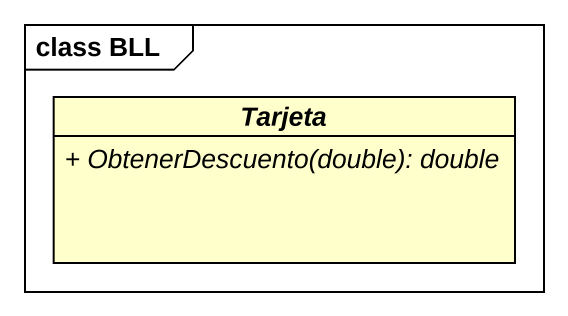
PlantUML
@startuml
mainframe class BLL
hide circle
hide empty members
skinparam classAttributeIconSize 0
abstract class Tarjeta {
  {abstract} + ObtenerDescuento(double): double
}
@enduml
